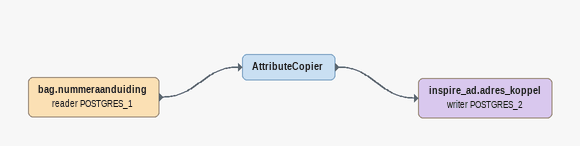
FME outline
bag.nummeraanduiding (reader POSTGRES_1)
    -> AttributeCopier
AttributeCopier
    -> inspire_ad.adres_koppel (writer POSTGRES_2)
inspire_ad.adres_koppel (writer POSTGRES_2)
